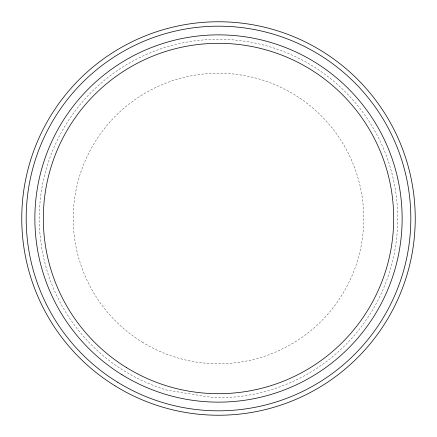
<?xml version="1.0" encoding="UTF-8"?>
<svg xmlns="http://www.w3.org/2000/svg" width="437" height="437" viewBox="0 0 437 437"><rect width="100%" height="100%" fill="white"/><g stroke="black" fill="none" stroke-linecap="round" stroke-linejoin="round"><path stroke-width="0.33" stroke-dasharray="2.19 1.64" d="M213.125 397.626L166.95 390.132A179.208 179.208 0 0 1 84.734 99.243A179.208 179.208 0 0 1 383.112 147.668A179.208 179.208 0 0 1 213.125 397.626M142.129 342.062A145.259 145.259 0 0 0 363.693 222.854A145.259 145.259 0 0 0 149.673 90.579A145.259 145.259 0 0 0 142.129 342.062"/><path stroke-width="0.66" d="M115.068 385.855A196.737 196.737 0 0 0 415.15 224.4A196.737 196.737 0 0 0 125.282 45.246A196.737 196.737 0 0 0 115.068 385.855M117.389 382.096A192.324 192.324 0 0 0 410.736 224.268A192.324 192.324 0 0 0 127.375 49.135A192.324 192.324 0 0 0 117.389 382.096M126.397 367.517A175.182 175.182 0 0 0 393.606 223.755A175.182 175.182 0 0 0 135.497 64.228A175.182 175.182 0 0 0 126.397 367.517M121.95 374.711A183.644 183.644 0 0 0 402.056 224.006A183.644 183.644 0 0 0 131.488 56.783A183.644 183.644 0 0 0 121.95 374.711"/></g></svg>
